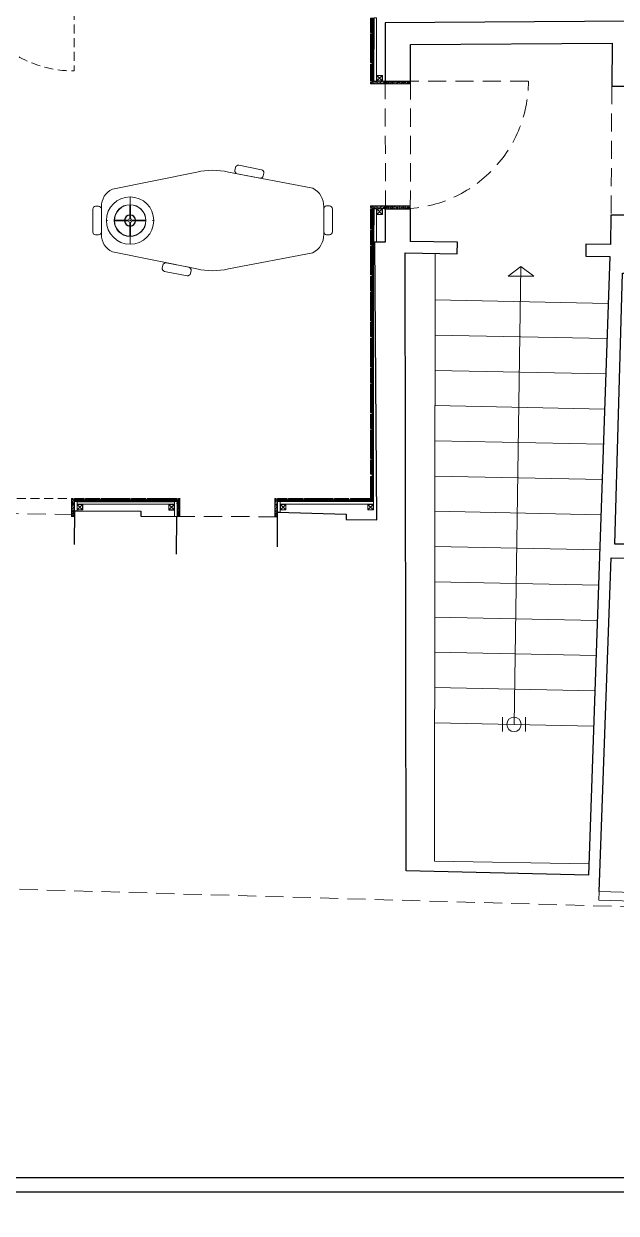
# Model space of a CAD drawing. Header units: centimetres. Extents: x 5488 to 20269, y -31398 to -19684.
# Drawn here: x 13092 to 13505, y -24880 to -24051 of the extents above; entities that cross this region are included whole.
import ezdxf

# ---------------------------------------------------------------- set-up
doc = ezdxf.new("R2010")
doc.units = ezdxf.units.CM
doc.linetypes.add('HIDDEN', pattern=[9.524999999999999, 6.35, -3.175])
for name, color, linetype, lineweight in [('Make2D$Visible$Curves$METAL', 132, 'Continuous', 0), ('Make2D$Visible$Tangents$Default', 40, 'Continuous', 0), ('xxx_Auto_Duvar_Duvar Gorunus 02', 251, 'Continuous', 9), ('xxx_Auto_Duvar_Duvar Plan Kesit', 7, 'Continuous', 30), ('xxx_Auto_Element_Dograma Cam', 140, 'Continuous', 9), ('xxx_Auto_FFE_UPHOLSTERY', 67, 'Continuous', 20), ('xxx_Auto_FFE_WOOD', 36, 'Continuous', 0), ('xxx_Auto_Kaplama_Ahşap', 34, 'Continuous', 0), ('xxx_Auto_Kaplama_Ahşap Tarama', 16, 'Continuous', 5), ('xxx_Auto_Kaplama_Mermer', 43, 'Continuous', 13), ('xxx_Auto_Kaplama_Siva Sap', 253, 'Continuous', 13), ('xxx_Auto_Konstruksiyon_Metal', 141, 'Continuous', 0), ('xxx_Auto_Merdiven_Merdiven', 163, 'Continuous', 15), ('xxx_Auto_Tasiyici_Kiris Silik', 252, 'Continuous', 13), ('xxx_Auto_Tefris_Silik', 252, 'Continuous', 13), ('xxx_Auto_Tefris_Tefris', 32, 'Continuous', 15)]:
    doc.layers.add(name, color=color, linetype=linetype, lineweight=lineweight)
doc.layers.add('xxx_Auto_Kaplama_Mermer Tarama', color=7, linetype='Continuous', lineweight=0, true_color=0xadadad)

# ---------------------------------------------------------------- blocks, each defined once
blk = doc.blocks.new('A$Cb3d25d0a')
at = {"layer": 'xxx_Auto_Konstruksiyon_Metal', "lineweight": 20}
h = blk.add_hatch(color=256, dxfattribs=at)
h.dxf.hatch_style = 1
h.paths.add_polyline_path([(2, 2), (2, -2), (-2, -2), (-2, 2)])
h.paths.add_polyline_path([(1.883423099934589, 1.883423099934589), (-1.883423099992797, 1.883423099934589), (-1.883423099992797, -1.883423099934589), (1.883423099934589, -1.883423099934589)], flags=16)
for points in [[(2, -2), (2, 2), (-2, 2), (-2, -2)], [(1.883423099934589, -1.883423099934589), (1.883423099934589, 1.883423099934589), (-1.883423099992797, 1.883423099934589), (-1.883423099992797, -1.883423099934589)]]:
    blk.add_lwpolyline(points, close=True, dxfattribs=at)
for points in [[(1.883423099934589, -1.883423099934589), (-1.883423099992797, 1.883423099934589)], [(1.883423099934589, 1.883423099934589), (-1.883423099992797, -1.883423099934589)]]:
    blk.add_lwpolyline(points, dxfattribs=at)
blk = doc.blocks.new('*U93')
at = {"layer": 'xxx_Auto_Konstruksiyon_Metal', "color": 0, "rotation": 180}
blk.add_blockref('A$Cb3d25d0a', (0, 0), dxfattribs=at)
blk = doc.blocks.new('*U94')
at = {"layer": 'xxx_Auto_Kaplama_Ahşap', "color": 0, "linetype": 'ByBlock', "lineweight": -2, "transparency": 16777216}
blk.add_blockref('*U93', (0, 0), dxfattribs=at)
blk = doc.blocks.new('*U95')
at = {"layer": 'xxx_Auto_Konstruksiyon_Metal', "color": 0, "rotation": 180}
blk.add_blockref('A$Cb3d25d0a', (0, 0), dxfattribs=at)
blk = doc.blocks.new('*U96')
at = {"layer": 'xxx_Auto_Kaplama_Ahşap', "color": 0, "linetype": 'ByBlock', "lineweight": -2, "transparency": 16777216}
blk.add_blockref('*U95', (0, 0), dxfattribs=at)
blk = doc.blocks.new('*U97')
at = {"layer": 'xxx_Auto_Konstruksiyon_Metal', "color": 0, "rotation": 180}
blk.add_blockref('A$Cb3d25d0a', (0, 0), dxfattribs=at)
blk = doc.blocks.new('*U98')
at = {"layer": 'xxx_Auto_Kaplama_Ahşap', "color": 0, "linetype": 'ByBlock', "lineweight": -2, "transparency": 16777216}
blk.add_blockref('*U97', (0, 0), dxfattribs=at)
blk = doc.blocks.new('*U99')
at = {"layer": 'xxx_Auto_Konstruksiyon_Metal', "color": 0, "rotation": 180}
blk.add_blockref('A$Cb3d25d0a', (0, 0), dxfattribs=at)
blk = doc.blocks.new('*U100')
at = {"layer": 'xxx_Auto_Kaplama_Ahşap', "color": 0, "linetype": 'ByBlock', "lineweight": -2, "transparency": 16777216}
blk.add_blockref('*U99', (0, 0), dxfattribs=at)
blk = doc.blocks.new('*U101')
at = {"layer": 'xxx_Auto_Konstruksiyon_Metal', "color": 0, "rotation": 180}
blk.add_blockref('A$Cb3d25d0a', (0, 0), dxfattribs=at)
blk = doc.blocks.new('*U102')
at = {"layer": 'xxx_Auto_Kaplama_Ahşap', "color": 0, "linetype": 'ByBlock', "lineweight": -2, "transparency": 16777216}
blk.add_blockref('*U101', (0, 0), dxfattribs=at)
blk = doc.blocks.new('*U103')
at = {"layer": 'xxx_Auto_Konstruksiyon_Metal', "color": 0, "rotation": 180}
blk.add_blockref('A$Cb3d25d0a', (0, 0), dxfattribs=at)
blk = doc.blocks.new('*U104')
at = {"layer": 'xxx_Auto_Kaplama_Ahşap', "color": 0, "linetype": 'ByBlock', "lineweight": -2, "transparency": 16777216}
blk.add_blockref('*U103', (0, 0), dxfattribs=at)
blk = doc.blocks.new('A$Cff1dd7f8')
at = {"layer": 'Make2D$Visible$Curves$METAL'}
for p, q in [((0.2732328347628936, 15.87295637635179), (-0.2732328347701696, 15.87295637635179)), ((-0.2732328347701696, 1.253636243458459), (-0.2732328347701696, 10.92609593551242)), ((0.2732328347628936, 1.253636243458459), (0.2732328347628936, 10.92609200894731)), ((-15.87295637656644, 0.2732328345482529), (-15.87295637656644, -0.2732328349775344)), ((-1.253377393892151, 0.2732328345482529), (-10.92589744630095, 0.2732328345482529)), ((1.253870128748531, 0.2732328345482529), (10.9258974462864, 0.2732328345482529)), ((15.87295637655916, -0.2732328349775344), (15.87295637655916, 0.2732328345482529)), ((-1.253380307163752, -0.2732328349775344), (-10.9258974462864, -0.2732328349775344)), ((-0.2732328347701696, -1.253636243458459), (-0.2732328347701696, -10.92573252727379)), ((0.2732328347628936, -1.253636243458459), (0.2732328347628936, -10.92573645383527)), ((1.253867215389619, -0.2732328349775344), (10.92589744627185, -0.2732328349775344)), ((-0.2732328347701696, -15.8729563767738), (0.2732328347628936, -15.8729563767738))]:
    blk.add_line(p, q, dxfattribs=at)
at = {"layer": 'Make2D$Visible$Curves$METAL', "extrusion": (0, 0, -1)}
for centre, radius in [((0, 0), 1.283066643983845), ((7.275957614183426e-12, 0), 0.2848867890329946)]:
    blk.add_circle(centre, radius, dxfattribs=at)
at = {"layer": 'Make2D$Visible$Tangents$Default'}
for p, q in [((0, 10.92931339054849), (0, 11.0353433047203)), ((0, -11.03534330472394), (0, -10.92931339054849))]:
    blk.add_line(p, q, dxfattribs=at)
at = {"layer": 'xxx_Auto_FFE_UPHOLSTERY'}
for p, q in [((0, 16.49999999999636), (0, 11.0353433047203)), ((0, -16.49999999999636), (0, -11.03534330472394))]:
    blk.add_line(p, q, dxfattribs=at)
for centre, radius, start, end in [((0, 0), 16.49999999999511, 90, 270), ((-7.275957614183426e-12, 0), 11.03534330472205, 90, 270), ((0, 0), 10.92931339054622, 90, 270), ((0, 0), 16.49999999999468, 270, 90), ((0, 0), 11.03534330472137, 270, 90), ((0, 0), 10.92931339054624, 270, 90)]:
    blk.add_arc(centre, radius, start, end, dxfattribs=at)
at = {"layer": 'xxx_Auto_FFE_WOOD', "lineweight": -3}
for centre, radius, start, end in [((-7.275957614183426e-12, 3.637978807091713e-12), 3.838265330786329, 94.08214108118798, 175.9164560713276), ((0, 3.637978807091713e-12), 3.838265330786175, 4.082141078054467, 85.9158123688737), ((-7.275957614183426e-12, -3.637978807091713e-12), 3.838265330785848, 184.0803807781987, 265.917858918812), ((-7.275957614183426e-12, 3.637978807091713e-12), 3.838265330788561, 274.086320684831, 355.9178589156785)]:
    blk.add_arc(centre, radius, start, end, dxfattribs=at)
blk = doc.blocks.new('MASA AYDINLATMA 1')
at = {"layer": 'xxx_Auto_Konstruksiyon_Metal'}
blk.add_blockref('A$Cff1dd7f8', (18518.08881804477, -30454.92704879188, -1.576971435546931), dxfattribs=at)
blk = doc.blocks.new('LF16_SEHPA PLAN')
blk.add_lwpolyline([(5989.458244953531, 1250.054397643475, -0.2968607261627029), (5981.835489189362, 1237.870639766901), (5922.971288525267, 1225.934618094365, -0.1114995948773439), (5900.945201381802, 1225.934618094365), (5842.0810007177, 1237.206668180828, -0.2855928139966039), (5834.458244953531, 1250.054397643471), (5834.458244953531, 1269.358938752026, -0.2855928145529151), (5842.081000717707, 1282.206668180828), (5900.945201381802, 1293.478718301132, -0.1114995948773439), (5922.971288525267, 1293.478718301132), (5981.835489189362, 1281.542696594759, -0.2968607267553623), (5989.458244953531, 1269.358938752026), (5989.458244953531, 1250.054397643475)], format="xyb")
for points in [[(5929.718156562239, 1298.187677979164), (5945.426982916078, 1295.149129874375, -0.414213562373095), (5947.010767697205, 1292.805708067044), (5946.63094918411, 1290.842104772819, -0.414213562373095), (5944.28752737678, 1289.258319991684), (5928.578701022948, 1292.296868096477, -0.414213562373095), (5926.994916241813, 1294.640289903804), (5927.374734754908, 1296.603893198033, -0.414213562373095)], [(5828.45824495353, 1251.574756386784), (5828.45824495353, 1267.574756386784, -0.414213562373095), (5830.45824495353, 1269.574756386784), (5832.45824495353, 1269.574756386784, -0.414213562373095), (5834.458244953531, 1267.574756386784), (5834.458244953531, 1251.574756386784, -0.414213562373095), (5832.45824495353, 1249.574756386784), (5830.45824495353, 1249.574756386784, -0.414213562373095)], [(5989.458244953531, 1251.706668197752), (5989.458244953531, 1267.706668197752, -0.414213562373095), (5991.458244953531, 1269.706668197752), (5993.458244953531, 1269.706668197752, -0.414213562373095), (5995.458244953531, 1267.706668197752), (5995.458244953531, 1251.706668197752, -0.414213562373095), (5993.458244953531, 1249.706668197752), (5991.458244953531, 1249.706668197752, -0.414213562373095)], [(5893.633961976077, 1221.22565823394), (5877.925135622238, 1224.264206338728, -0.414213562373095), (5876.341350841111, 1226.607628146059), (5876.721169354206, 1228.571231440284, -0.414213562373095), (5879.064591161537, 1230.155016221419), (5894.773417515368, 1227.116468116626, -0.414213562373095), (5896.357202296503, 1224.773046309299), (5895.977383783408, 1222.80944301507, -0.414213562373095)]]:
    blk.add_lwpolyline(points, format="xyb", close=True)
at = {"layer": 'xxx_Auto_Kaplama_Ahşap', "rotation": 180}
blk.add_blockref('MASA AYDINLATMA 1', (24487.5470629983, -29195.22038059413, 1.576971435546931), dxfattribs=at)

msp = doc.modelspace()

# ---------------------------------------------------------------- hatches: boundary and pattern name
at = {"layer": 'xxx_Auto_Kaplama_Ahşap Tarama'}
h = msp.add_hatch(dxfattribs=at)
h.set_pattern_fill('AR-CONC', color=256, scale=0.5)
h.set_pattern_definition([(49.99999999999999, (809.5311465491541, -3617.590723406778), (91.092334498002, -7.969542769451543), [9.525, -104.775]), (355, (809.5311465491541, -3617.590723406778), (-17.62171071248467, 95.52842261951757), [7.62, -83.820292085]), (100.4514447, (817.1221500491538, -3618.25485015678), (73.47062354517664, 87.55887595609755), [8.095004399999997, -89.04512229999997]), (46.18420000000001, (809.5311465491541, -3592.190723406777), (135.539520446065, -21.02116396636357), [14.2875, -157.1625]), (96.63555760999994, (820.8260965491545, -3593.94247340678), (118.7020670257515, 123.7130622988608), [12.14251157, -133.56780408]), (351.1841511700001, (809.5311465491541, -3592.190723406777), (118.7020670324885, 123.7130622927663), [11.429983535, -125.72986596]), (21, (822.2311465491539, -3598.540723406779), (75.80719563456624, -51.1325990935438), [9.525, -104.775]), (326.0000000000001, (822.2311465491539, -3598.540723406779), (30.90101417382354, 92.09398306115963), [7.62, -83.82]), (71.45144499999999, (828.5484128491544, -3602.801773356779), (106.7082096393581, 40.96138444295262), [8.0950044, -89.04496879999999]), (37.50000000000001, (809.5311465491541, -3617.590723406778), (1.544301625295908, 42.27751943657655), [0, -82.804, 0, -85.09, 0, -84.1375]), (7.499999999999999, (809.5311465491541, -3617.590723406778), (33.40983125515287, 50.09028740905975), [0, -48.514, 0, -80.899, 0, -32.0675]), (327.5, (781.2101465491542, -3617.590723406778), (67.7952975834357, -2.864371996336722), [0, -31.75, 0, -99.06, 0, -131.445]), (317.5, (768.5101465491543, -3617.590723406778), (74.06459069300902, 12.71324551666651), [0, -41.275, 0, -65.786, 0, -93.345])])
edge = h.paths.add_edge_path()
edge.add_line((9312.934239034274, -27555.318573272), (9330.626290762004, -27555.318573272))
edge.add_arc((9330.626290762002, -27548.31857327201), 6.999999999996362, 270.0000000000148, 349.5592448212793)
edge.add_arc((-12655703.85192648, 2009176.563850346), 12827763.87852466, 350.8642093146535, 350.8644691225534)
edge.add_line((9346.745801669727, -27492.15741189267), (9332.44991226789, -27492.15744410318))
edge.add_line((9332.44991226789, -27492.15744410318), (9332.449455501846, -27061.10236461796))
edge.add_line((9332.449455501846, -27061.10236461796), (9346.746142236898, -27061.10234946853))
edge.add_arc((-12660642.42867646, -2064524.00734829), 12832765.90526256, 9.135530923292796, 9.135790639500211)
edge.add_arc((9330.626290762002, -27004.9390702985), 6.999999999999829, 10.44075517872073, 89.9999999999851)
edge.add_line((9330.626290762004, -26997.9390702985), (9312.934239034272, -26997.9390702985))
edge.add_arc((9312.934239034274, -27004.9390702985), 7, 90.0000000000149, 170.4864106854212)
edge.add_arc((10864.46380279621, -27276.62882178525), 1582.137683424508, 170.0694418627802, 189.93055813722)
edge.add_arc((9312.934239034275, -27548.318573272), 7.000000000000069, 189.5135893145788, 269.9999999999852)
at = {"layer": 'xxx_Auto_Kaplama_Ahşap Tarama', "true_color": 0xcba65d}
h = msp.add_hatch(dxfattribs=at)
h.set_pattern_fill('JIS_WOOD', color=43, scale=0.4999999999999998, angle=89.99999999999999)
h.set_pattern_definition([(135, (-9347.340476091531, -30074.8905777332), (-0.2499999995804921, -0.2499999995804919), [])])
h.paths.add_polyline_path([(13335.79434623591, -24047.31680592126), (13335.79456364793, -24055.31470193545), (13334.69231620943, -24055.31545295349), (13334.69231620943, -24057.3146969497), (13333.79143643659, -24057.3146969497), (13333.79143643659, -24047.31680592127)])
h = msp.add_hatch(dxfattribs=at)
h.set_pattern_fill('JIS_WOOD', color=43, scale=0.4999999999999998, angle=89.99999999999999)
h.set_pattern_definition([(135, (-9347.343385890856, -30085.88813261389), (-0.2499999995804921, -0.2499999995804919), [])])
h.paths.add_polyline_path([(13334.79321745428, -24058.31436080195), (13334.79300004227, -24055.31470193545), (13335.79456364793, -24055.31470193545), (13335.79478105995, -24055.63379125943), (13335.79478105995, -24076.31428706515), (13334.69253362145, -24076.3150380832), (13334.69253362145, -24078.31432144068), (13333.7916538486, -24078.31432144068), (13333.7916538486, -24058.31436080195)])
h = msp.add_hatch(dxfattribs=at)
h.set_pattern_fill('JIS_WOOD', color=43, scale=0.4999999999999998, angle=89.99999999999999)
h.set_pattern_definition([(135, (-9347.340041267498, -30106.88771774359), (-0.2499999995804921, -0.2499999995804919), [])])
h.paths.add_polyline_path([(13334.7934348663, -24079.31394593165), (13334.79321745428, -24076.31428706515), (13335.79478105995, -24076.31428706515), (13335.79499847196, -24076.63337638913), (13335.79573212975, -24091.22548925631), (13333.79596123965, -24091.22586413615), (13333.79187126062, -24079.31394593165)])
h = msp.add_hatch(dxfattribs=at)
h.set_pattern_fill('JIS_WOOD', color=43, scale=0.4999999999999998, angle=89.99999999999999)
h.set_pattern_definition([(135, (-9347.367559476575, -30266.13701895917), (-0.2499999995804921, -0.2499999995804919), [])])
h.paths.add_polyline_path([(13334.79143643659, -24194.34245802667), (13334.79121902457, -24197.34211689317), (13335.79278263023, -24197.34211689317), (13335.79300004225, -24197.02302756919), (13335.79300004225, -24180.24373877523), (13333.78987283091, -24180.24373877523), (13333.78987283091, -24194.34245802667)])
h = msp.add_hatch(dxfattribs=at)
h.set_pattern_fill('JIS_WOOD', color=43, scale=0.4999999999999998, angle=89.99999999999999)
h.set_pattern_definition([(135, (-9347.340476091538, -30255.13946407849), (-0.2499999995804921, -0.2499999995804919), [])])
h.paths.add_polyline_path([(13334.79300004227, -24205.34001290736), (13334.79278263025, -24208.33967177385), (13335.79434623591, -24208.33967177385), (13335.79456364793, -24208.02058244987), (13335.79456364793, -24197.34211689317), (13334.69231620943, -24197.34136587513), (13334.69231620943, -24195.34212187892), (13333.79143643659, -24195.34212187892), (13333.79143643659, -24205.34001290736)])
h = msp.add_hatch(dxfattribs=at)
h.set_pattern_fill('JIS_WOOD', color=43, scale=0.4999999999999998, angle=89.99999999999999)
h.set_pattern_definition([(135, (-9347.33929591183, -30234.1398758658), (-0.2499999995804921, -0.2499999995804919), [])])
h.paths.add_polyline_path([(13334.79730743331, -24226.33960112004), (13334.7970900213, -24229.33925998654), (13335.79865362696, -24229.33925998654), (13335.79887103898, -24229.02017066256), (13335.79887103898, -24208.33967485683), (13334.69662360048, -24208.33892383879), (13334.69662360048, -24206.33964048131), (13333.79574382764, -24206.33964048131), (13333.79574382764, -24226.33960112004)])
h = msp.add_hatch(dxfattribs=at)
h.set_pattern_fill('JIS_WOOD', color=43, scale=0.4999999999999998, angle=89.99999999999999)
h.set_pattern_definition([(135, (-9347.362277383809, -30223.14233862618), (-0.2499999995804921, -0.2499999995804919), [])])
h.paths.add_polyline_path([(13334.77119874998, -24237.33713835966), (13334.77098133796, -24240.33679722615), (13335.77254494364, -24240.33679722615), (13335.77276235566, -24240.01770790217), (13335.77276235566, -24229.33924234548), (13334.67051491716, -24229.33849132743), (13334.67051491716, -24227.33924733123), (13333.76963514432, -24227.33924733123), (13333.76963514432, -24237.33713835966)])
h = msp.add_hatch(dxfattribs=at)
h.set_pattern_fill('JIS_WOOD', color=43, scale=0.4999999999999998, angle=89.99999999999999)
h.set_pattern_definition([(135, (-9347.3610972041, -30202.1427504135), (-0.2499999995804921, -0.2499999995804919), [])])
h.paths.add_polyline_path([(13334.77550614103, -24258.33672657234), (13334.77528872901, -24261.33638543884), (13335.77685233469, -24261.33638543884), (13335.77706974671, -24261.01729611486), (13335.77706974671, -24240.33680030914), (13334.67482230821, -24240.33604929109), (13334.67482230821, -24238.33676593361), (13333.77394253537, -24238.33676593361), (13333.77394253537, -24258.33672657234)])
h = msp.add_hatch(dxfattribs=at)
h.set_pattern_fill('JIS_WOOD', color=43, scale=0.4999999999999998, angle=89.99999999999999)
h.set_pattern_definition([(135, (-9347.340476091538, -30319.13373262416), (-0.2499999995804921, -0.2499999995804919), [])])
h.paths.add_polyline_path([(13334.79300004227, -24269.33428145303), (13334.79278263025, -24272.33394031952), (13335.79434623591, -24272.33394031952), (13335.79456364793, -24272.01485099554), (13335.79456364793, -24261.33638543884), (13334.69231620943, -24261.3356344208), (13334.69231620943, -24259.33639042459), (13333.79143643659, -24259.33639042459), (13333.79143643659, -24269.33428145303)])
h = msp.add_hatch(dxfattribs=at)
h.set_pattern_fill('JIS_WOOD', color=43, scale=0.4999999999999998, angle=89.99999999999999)
h.set_pattern_definition([(135, (-9347.34360330288, -30298.13414441147), (-0.2499999995804921, -0.2499999995804919), [])])
h.paths.add_polyline_path([(13334.79300004227, -24290.33386966571), (13334.79278263025, -24293.33352853221), (13335.79434623591, -24293.33352853221), (13335.79456364793, -24293.01443920823), (13335.79456364793, -24272.3339434025), (13334.69231620943, -24272.33319238446), (13334.69231620943, -24270.33390902698), (13333.79143643659, -24270.33390902698), (13333.79143643659, -24290.33386966571)])
h = msp.add_hatch(dxfattribs=at)
h.set_pattern_fill('JIS_WOOD', color=43, scale=0.4999999999999998, angle=89.99999999999999)
h.set_pattern_definition([(135, (-9347.340476091538, -30287.13660717185), (-0.2499999995804921, -0.2499999995804919), [])])
h.paths.add_polyline_path([(13334.79300004225, -24301.33140690533), (13334.79278263023, -24304.33106577182), (13335.79434623591, -24304.33106577182), (13335.79456364793, -24304.01197644784), (13335.79456364793, -24293.33351089115), (13334.69231620943, -24293.3327598731), (13334.69231620943, -24291.3335158769), (13333.79143643659, -24291.3335158769), (13333.79143643659, -24301.33140690533)])
h = msp.add_hatch(dxfattribs=at)
h.set_pattern_fill('JIS_WOOD', color=43, scale=0.4999999999999998, angle=89.99999999999999)
h.set_pattern_definition([(135, (-9347.345166908557, -30266.13701895917), (-0.2499999995804921, -0.2499999995804919), [])])
h.paths.add_polyline_path([(13334.79143643657, -24322.33099511801), (13334.79121902456, -24325.33065398451), (13335.79278263023, -24325.33065398451), (13335.79300004225, -24325.01156466053), (13335.79300004225, -24304.33106885481), (13334.69075260376, -24304.33031783676), (13334.69075260376, -24302.33103447928), (13333.78987283091, -24302.33103447928), (13333.78987283091, -24322.33099511801)])
h = msp.add_hatch(dxfattribs=at)
h.set_pattern_fill('JIS_WOOD', color=43, scale=0.4999999999999998, angle=89.99999999999999)
h.set_pattern_definition([(135, (-9347.342039697223, -30383.12800116983), (-0.2499999995804921, -0.2499999995804919), [])])
h.paths.add_polyline_path([(13334.79143643657, -24333.3285499987), (13334.79121902456, -24336.32820886519), (13335.79278263023, -24336.32820886519), (13335.79300004225, -24336.00911954121), (13335.79300004225, -24325.33065398451), (13334.69075260376, -24325.32990296647), (13334.69075260376, -24323.33065897026), (13333.78987283091, -24323.33065897026), (13333.78987283091, -24333.3285499987)])
h = msp.add_hatch(dxfattribs=at)
h.set_pattern_fill('JIS_WOOD', color=43, scale=0.4999999999999998, angle=89.99999999999999)
h.set_pattern_definition([(135, (-9347.345166908564, -30362.12841295714), (-0.2499999995804921, -0.2499999995804919), [])])
h.paths.add_polyline_path([(13334.79143643657, -24354.32813821138), (13334.79121902456, -24357.32779707788), (13335.79278263023, -24357.32779707788), (13335.79300004225, -24357.0087077539), (13335.79300004225, -24336.32821194817), (13334.69075260376, -24336.32746093013), (13334.69075260374, -24334.32817757265), (13333.7898728309, -24334.32817757265), (13333.78987283091, -24354.32813821138)])
h = msp.add_hatch(dxfattribs=at)
h.set_pattern_fill('JIS_WOOD', color=43, scale=0.4999999999999998, angle=89.99999999999999)
h.set_pattern_definition([(135, (-9347.340476091531, -30351.13087571752), (-0.2499999995804921, -0.2499999995804919), [])])
h.paths.add_polyline_path([(13334.79300004227, -24365.325675451), (13334.79278263025, -24368.32533431749), (13335.79434623591, -24368.32533431749), (13335.79456364793, -24368.00624499351), (13335.79456364793, -24357.32777943682), (13334.69231620943, -24357.32702841877), (13334.69231620943, -24355.32778442257), (13333.79143643659, -24355.32778442257), (13333.79143643659, -24365.325675451)])
h = msp.add_hatch(dxfattribs=at)
h.set_pattern_fill('JIS_WOOD', color=43, scale=0.4999999999999998, angle=89.99999999999999)
h.set_pattern_definition([(135, (-9347.345000884083, -30395.89925131392), (-0.2499999995804921, -0.2499999995804919), [])])
h.paths.add_polyline_path([(13334.78847524972, -24368.32547950198), (13334.78825783769, -24366.82557747649), (13333.78669424255, -24366.82572266098), (13333.78790466825, -24384.17028573767), (13335.78767559167, -24384.17037073506), (13335.79003884486, -24368.32533431749)])
h = msp.add_hatch(dxfattribs=at)
h.set_pattern_fill('JIS_WOOD', color=43, scale=0.4999999999999998)
h.set_pattern_definition([(45, (7029.444973356707, -1697.036366819459), (-0.249999999580492, 0.249999999580492), [])])
h.paths.add_polyline_path([(13127.42592814236, -24384.17011082434), (13132.13466685164, -24384.17184138293), (13132.13541786968, -24383.06959394443), (13134.13504236067, -24383.06959394443), (13134.13504236067, -24382.16871417158), (13127.42597780972, -24382.16720102502)])
h = msp.add_hatch(dxfattribs=at)
h.set_pattern_fill('JIS_WOOD', color=43, scale=0.4999999999999998, angle=180)
h.set_pattern_definition([(225, (19162.70809753007, -47063.34488152031), (0.249999999580492, -0.249999999580492), [])])
h.paths.add_polyline_path([(13135.13432571813, -24383.17049518927), (13132.13466685164, -24383.17027777726), (13132.13466685164, -24384.17184138293), (13132.45375617562, -24384.17205879494), (13143.1322217323, -24384.17205879494), (13143.13297275035, -24383.06981135645), (13145.13221674656, -24383.06981135645), (13145.13221674656, -24382.1689315836), (13135.13432571813, -24382.1689315836)])
h = msp.add_hatch(dxfattribs=at)
h.set_pattern_fill('JIS_WOOD', color=43, scale=0.4999999999999998, angle=180)
h.set_pattern_definition([(225, (19173.7056347697, -47063.32190004832), (0.249999999580492, -0.249999999580492), [])])
h.paths.add_polyline_path([(13146.13186295775, -24383.1966038726), (13143.13220409125, -24383.19638646058), (13143.13220409125, -24384.19795006625), (13143.45129341523, -24384.19816747827), (13164.13178922095, -24384.19816747827), (13164.13254023899, -24383.09592003977), (13166.13182359647, -24383.09592003977), (13166.13182359647, -24382.19504026692), (13146.13186295775, -24382.19504026693)])
h = msp.add_hatch(dxfattribs=at)
h.set_pattern_fill('JIS_WOOD', color=43, scale=0.4999999999999998, angle=180)
h.set_pattern_definition([(225, (19194.70522298238, -47063.32308022802), (0.249999999580492, -0.249999999580492), [])])
h.paths.add_polyline_path([(13167.13145117043, -24383.19229648155), (13164.13179230393, -24383.19207906953), (13164.13179230393, -24384.1936426752), (13164.45088162791, -24384.19386008722), (13175.12934718462, -24384.19386008722), (13175.13009820266, -24383.09161264872), (13177.12934219887, -24383.09161264872), (13177.12934219887, -24382.19073287588), (13167.13145117043, -24382.19073287588)])
h = msp.add_hatch(dxfattribs=at)
h.set_pattern_fill('JIS_WOOD', color=43, scale=0.4999999999999998, angle=180)
h.set_pattern_definition([(225, (19205.70277786307, -47063.34838259538), (0.249999999580492, -0.249999999580492), [])])
h.paths.add_polyline_path([(13178.12900605111, -24383.19251389357), (13175.12934718462, -24383.19229648155), (13175.12934718462, -24384.19386008722), (13175.4484365086, -24384.19407749924), (13198.87885510364, -24384.19407749924), (13198.87885510364, -24382.1909502879), (13178.12900605111, -24382.1909502879)])
h = msp.add_hatch(dxfattribs=at)
h.set_pattern_fill('JIS_WOOD', color=43, scale=0.4999999999999998)
h.set_pattern_definition([(45, (7171.00868449074, -1697.012617556586), (-0.249999999580492, 0.249999999580492), [])])
h.paths.add_polyline_path([(13268.98963927639, -24384.14636156147), (13273.69837798567, -24384.14809212005), (13273.69912900371, -24383.04584468156), (13275.6987534947, -24383.04584468156), (13275.6987534947, -24382.14496490871), (13268.98968894375, -24382.14345176215)])
h = msp.add_hatch(dxfattribs=at)
h.set_pattern_fill('JIS_WOOD', color=43, scale=0.4999999999999998, angle=180)
h.set_pattern_definition([(225, (19304.2718086641, -47063.32113225744), (0.249999999580492, -0.249999999580492), [])])
h.paths.add_polyline_path([(13276.69803685216, -24383.1467459264), (13273.69837798567, -24383.14652851438), (13273.69837798567, -24384.14809212005), (13274.01746730965, -24384.14830953207), (13284.69593286634, -24384.14830953207), (13284.69668388438, -24383.04606209357), (13286.69592788059, -24383.04606209357), (13286.69592788059, -24382.14518232073), (13276.69803685216, -24382.14518232073)])
h = msp.add_hatch(dxfattribs=at)
h.set_pattern_fill('JIS_WOOD', color=43, scale=0.4999999999999998, angle=180)
h.set_pattern_definition([(225, (19315.26934590373, -47063.29815078545), (0.249999999580492, -0.249999999580492), [])])
h.paths.add_polyline_path([(13287.69557409178, -24383.17285460973), (13284.69591522528, -24383.17263719771), (13284.69591522528, -24384.17420080338), (13285.01500454926, -24384.1744182154), (13305.69550035498, -24384.1744182154), (13305.69625137303, -24383.0721707769), (13307.69553473051, -24383.0721707769), (13307.69553473051, -24382.17129100405), (13287.69557409178, -24382.17129100406)])
h = msp.add_hatch(dxfattribs=at)
h.set_pattern_fill('JIS_WOOD', color=43, scale=0.4999999999999998, angle=180)
h.set_pattern_definition([(225, (19336.26893411642, -47063.29933096516), (0.249999999580492, -0.249999999580492), [])])
h.paths.add_polyline_path([(13308.69516230446, -24383.16854721868), (13305.69550343797, -24383.16832980666), (13305.69550343797, -24384.16989341233), (13306.01459276195, -24384.17011082435), (13316.69305831865, -24384.17011082435), (13316.69380933669, -24383.06786338585), (13318.6930533329, -24383.06786338585), (13318.6930533329, -24382.16698361301), (13308.69516230446, -24382.16698361301)])
h = msp.add_hatch(dxfattribs=at)
h.set_pattern_fill('JIS_WOOD', color=43, scale=0.4999999999999998, angle=180)
h.set_pattern_definition([(225, (19347.2664889971, -47063.32463333252), (0.249999999580492, -0.249999999580492), [])])
h.paths.add_polyline_path([(13319.69271718514, -24383.16876463069), (13316.69305831865, -24383.16854721868), (13316.69305831865, -24384.17011082435), (13317.01214764263, -24384.17032823636), (13333.79143643659, -24384.17032823636), (13333.79143643659, -24382.16720102502), (13319.69271718514, -24382.16720102502)])
at = {"layer": 'xxx_Auto_Kaplama_Mermer Tarama'}
h = msp.add_hatch(dxfattribs=at)
h.set_pattern_fill('AR-CONC', color=241, scale=0.01, angle=90)
h.set_pattern_definition([(140, (-9298.885257491109, -30136.73335259732), (0.159390855389031, 1.821846689960041), [0.1905, -2.0955]), (85, (-9298.885257491109, -30136.73335259732), (-1.910568452390352, -0.3524342142496933), [0.1524, -1.676405841700001]), (190.4514447, (-9298.871974956108, -30136.58153252732), (-1.751177519121951, 1.469412470903533), [0.161900088, -1.780902446]), (136.1842, (-9299.39325749111, -30136.73335259732), (0.4204232793272721, 2.7107904089213), [0.2857499999999944, -3.143249999999955]), (186.6355576099999, (-9299.35822249111, -30136.50745359732), (-2.474261245977216, 2.37404134051503), [0.2428502314, -2.6713560816]), (81.18415117000002, (-9299.39325749111, -30136.73335259732), (-2.474261245855327, 2.374041340649771), [0.2285996707, -2.5145973192]), (111, (-9299.26625749111, -30136.47935259732), (1.022651981870876, 1.516143912691325), [0.1905, -2.0955]), (56.00000000000002, (-9299.26625749111, -30136.47935259732), (-1.841879661223193, 0.618020283476471), [0.1524, -1.6764]), (161.451445, (-9299.181036492113, -30136.35300727133), (-0.8192276888590526, 2.134164192787162), [0.1619000879999999, -1.780899375999999]), (127.5, (-9298.885257491109, -30136.73335259732), (-0.8455503887315312, 0.03088603250591822), [0, -1.65608, 0, -1.7018, 0, -1.68275]), (97.49999999999993, (-9298.885257491109, -30136.73335259732), (-1.001805748181195, 0.6681966251030577), [0, -0.97028, 0, -1.61798, 0, -0.6413500000000001]), (57.49999999999998, (-9298.885257491109, -30137.29977259732), (0.05728743992673467, 1.355905951668714), [0, -0.6349999999999888, 0, -1.981199999999978, 0, -2.628899999999955]), (47.49999999999999, (-9298.885257491109, -30137.55377259732), (-0.2542649103333301, 1.481291813860181), [0, -0.8255000000000001, 0, -1.31572, 0, -1.8669])])
h.paths.add_polyline_path([(13333.79143643659, -24093.23046610409), (13333.79143643659, -24092.22962417174), (13334.79143643659, -24092.23046610409), (13334.79143643659, -24091.23046610409), (13335.79289133624, -24091.23049093777), (13361.44608448721, -24091.35315144466), (13361.4468269807, -24093.23046610409)])
h = msp.add_hatch(dxfattribs=at)
h.set_pattern_fill('AR-CONC', color=241, scale=0.01, angle=90)
h.set_pattern_definition([(140, (-9298.885257491109, -30223.62393992789), (0.159390855389031, 1.821846689960041), [0.1905, -2.0955]), (85, (-9298.885257491109, -30223.62393992789), (-1.910568452390352, -0.3524342142496933), [0.1524, -1.676405841700001]), (190.4514447, (-9298.871974956108, -30223.47211985788), (-1.751177519121951, 1.469412470903533), [0.161900088, -1.780902446]), (136.1842, (-9299.39325749111, -30223.62393992789), (0.4204232793272721, 2.7107904089213), [0.2857499999999945, -3.143249999999956]), (186.6355576099999, (-9299.35822249111, -30223.39804092789), (-2.474261245977216, 2.37404134051503), [0.2428502314, -2.6713560816]), (81.18415117000002, (-9299.39325749111, -30223.62393992789), (-2.474261245855327, 2.374041340649771), [0.2285996707, -2.5145973192]), (111, (-9299.26625749111, -30223.36993992789), (1.022651981870876, 1.516143912691325), [0.1905, -2.0955]), (56.00000000000002, (-9299.26625749111, -30223.36993992789), (-1.841879661223193, 0.618020283476471), [0.1524, -1.6764]), (161.451445, (-9299.181036492113, -30223.24359460189), (-0.8192276888590526, 2.134164192787162), [0.1619000879999999, -1.780899375999999]), (127.5, (-9298.885257491109, -30223.62393992789), (-0.8455503887315312, 0.03088603250591822), [0, -1.65608, 0, -1.7018, 0, -1.68275]), (97.49999999999993, (-9298.885257491109, -30223.62393992789), (-1.001805748181195, 0.6681966251030577), [0, -0.97028, 0, -1.61798, 0, -0.6413500000000001]), (57.49999999999998, (-9298.885257491109, -30224.19035992789), (0.05728743992673467, 1.355905951668714), [0, -0.634999999999989, 0, -1.981199999999978, 0, -2.628899999999956]), (47.49999999999999, (-9298.885257491109, -30224.44435992789), (-0.2542649103333301, 1.481291813860181), [0, -0.8255000000000001, 0, -1.31572, 0, -1.8669])])
h.paths.add_polyline_path([(13333.79143643659, -24178.24373877522), (13333.79143643659, -24179.24458070757), (13334.79143643659, -24179.24373877523), (13334.79143643659, -24180.24373877523), (13335.79289133624, -24180.24371394155), (13361.44608448721, -24180.12105343465), (13361.4468269807, -24178.24373877523)])
h = msp.add_hatch(dxfattribs=at)
h.set_pattern_fill('AR-CONC', color=241, scale=0.01, angle=-1.272221872585407e-14)
h.set_pattern_definition([(49.99999999999999, (7081.912691756394, -1749.468212734111), (1.821846689960041, -0.1593908553890313), [0.1905, -2.0955]), (355, (7081.912691756394, -1749.468212734111), (-0.352434214249693, 1.910568452390352), [0.1524, -1.676405841700001]), (100.4514446999999, (7082.064511826395, -1749.481495269112), (1.469412470903533, 1.751177519121951), [0.1619000879999972, -1.780902445999978]), (46.18419999999998, (7081.912691756394, -1748.96021273411), (2.7107904089213, -0.4204232793272726), [0.2857499999999998, -3.143249999999998]), (96.63555760999981, (7082.138590756394, -1748.99524773411), (2.374041340515031, 2.474261245977215), [0.2428502314, -2.6713560816]), (351.18415117, (7081.912691756394, -1748.96021273411), (2.374041340649771, 2.474261245855327), [0.2285996707, -2.5145973192]), (20.99999999999995, (7082.166691756394, -1749.08721273411), (1.516143912691325, -1.022651981870877), [0.1905, -2.0955]), (326.0000000000001, (7082.166691756394, -1749.08721273411), (0.6180202834764713, 1.841879661223193), [0.1524, -1.6764]), (71.45144499999998, (7082.293037082394, -1749.172433733111), (2.134164192787162, 0.8192276888590522), [0.1619000879999971, -1.780899375999976]), (37.49999999999999, (7081.912691756394, -1749.468212734111), (0.03088603250591838, 0.8455503887315312), [0, -1.65608, 0, -1.7018, 0, -1.68275]), (7.499999999999932, (7081.912691756394, -1749.468212734111), (0.6681966251030579, 1.001805748181195), [0, -0.97028, 0, -1.61798, 0, -0.6413500000000001]), (327.5, (7081.346271756394, -1749.468212734111), (1.355905951668714, -0.05728743992673492), [0, -0.6349999999999995, 0, -1.981199999999999, 0, -2.628899999999998]), (317.5, (7081.092271756394, -1749.468212734111), (1.481291813860181, 0.2542649103333298), [0, -0.8255000000000001, 0, -1.31572, 0, -1.8669])])
h.paths.add_polyline_path([(13125.41557824961, -24382.14490666181), (13126.41642018197, -24382.14490666181), (13126.41557824963, -24383.1449066618), (13127.41557824963, -24383.1449066618), (13127.41555341594, -24384.14636156147), (13127.29289290904, -24394.67906272934), (13125.41557824961, -24394.67980522283)])
h = msp.add_hatch(dxfattribs=at)
h.set_pattern_fill('AR-CONC', color=241, scale=0.01, angle=-1.272221872585407e-14)
h.set_pattern_definition([(49.99999999999999, (7155.498371816282, -1749.490507097322), (1.821846689960041, -0.1593908553890313), [0.1905, -2.0955]), (355, (7155.498371816282, -1749.490507097322), (-0.352434214249693, 1.910568452390352), [0.1524, -1.676405841700001]), (100.4514446999999, (7155.650191886283, -1749.503789632323), (1.469412470903533, 1.751177519121951), [0.1619000879999973, -1.780902445999978]), (46.18419999999998, (7155.498371816282, -1748.98250709732), (2.7107904089213, -0.4204232793272726), [0.2857499999999999, -3.143249999999999]), (96.63555760999981, (7155.724270816283, -1749.017542097321), (2.374041340515031, 2.474261245977215), [0.2428502314, -2.6713560816]), (351.18415117, (7155.498371816282, -1748.98250709732), (2.374041340649771, 2.474261245855327), [0.2285996707, -2.5145973192]), (20.99999999999995, (7155.752371816283, -1749.109507097321), (1.516143912691325, -1.022651981870877), [0.1905, -2.0955]), (326.0000000000001, (7155.752371816283, -1749.109507097321), (0.6180202834764713, 1.841879661223193), [0.1524, -1.6764]), (71.45144499999998, (7155.878717142283, -1749.194728096321), (2.134164192787162, 0.8192276888590522), [0.1619000879999971, -1.780899375999977]), (37.49999999999999, (7155.498371816282, -1749.490507097322), (0.03088603250591838, 0.8455503887315312), [0, -1.65608, 0, -1.7018, 0, -1.68275]), (7.499999999999937, (7155.498371816282, -1749.490507097322), (0.6681966251030579, 1.001805748181195), [0, -0.9702799999999999, 0, -1.61798, 0, -0.64135]), (327.5, (7154.931951816283, -1749.490507097322), (1.355905951668714, -0.05728743992673492), [0, -0.6349999999999997, 0, -1.9812, 0, -2.628899999999998]), (317.5, (7154.677951816282, -1749.490507097322), (1.481291813860181, 0.2542649103333298), [0, -0.8255000000000001, 0, -1.31572, 0, -1.8669])])
h.paths.add_polyline_path([(13200.87857296894, -24382.16720102502), (13199.8777310366, -24382.16720102502), (13199.87857296894, -24383.16720102501), (13198.87857296894, -24383.16720102501), (13198.87859780262, -24384.16865592468), (13199.00723492005, -24394.71063415665), (13200.88454957948, -24394.71137665013)])
h = msp.add_hatch(dxfattribs=at)
h.set_pattern_fill('AR-CONC', color=241, scale=0.01, angle=-1.272221872585407e-14)
h.set_pattern_definition([(49.99999999999999, (7223.486777616834, -1749.468212734115), (1.821846689960041, -0.1593908553890313), [0.1905, -2.0955]), (355, (7223.486777616834, -1749.468212734115), (-0.352434214249693, 1.910568452390352), [0.1524, -1.676405841700001]), (100.4514446999999, (7223.638597686835, -1749.481495269116), (1.469412470903533, 1.751177519121951), [0.1619000879999973, -1.780902445999978]), (46.18419999999998, (7223.486777616834, -1748.960212734113), (2.7107904089213, -0.4204232793272726), [0.2857499999999998, -3.143249999999998]), (96.63555760999981, (7223.712676616835, -1748.995247734114), (2.374041340515031, 2.474261245977215), [0.2428502314, -2.6713560816]), (351.18415117, (7223.486777616834, -1748.960212734113), (2.374041340649771, 2.474261245855327), [0.2285996707, -2.5145973192]), (20.99999999999995, (7223.740777616835, -1749.087212734114), (1.516143912691325, -1.022651981870877), [0.1905, -2.0955]), (326.0000000000001, (7223.740777616835, -1749.087212734114), (0.6180202834764713, 1.841879661223193), [0.1524, -1.6764]), (71.45144499999998, (7223.867122942835, -1749.172433733114), (2.134164192787162, 0.8192276888590522), [0.1619000879999971, -1.780899375999977]), (37.49999999999999, (7223.486777616834, -1749.468212734115), (0.03088603250591838, 0.8455503887315312), [0, -1.65608, 0, -1.7018, 0, -1.68275]), (7.499999999999932, (7223.486777616834, -1749.468212734115), (0.6681966251030579, 1.001805748181195), [0, -0.97028, 0, -1.61798, 0, -0.6413500000000001]), (327.5, (7222.920357616835, -1749.468212734115), (1.355905951668714, -0.05728743992673492), [0, -0.6349999999999995, 0, -1.981199999999999, 0, -2.628899999999998]), (317.5, (7222.666357616834, -1749.468212734115), (1.481291813860181, 0.2542649103333298), [0, -0.8255000000000001, 0, -1.31572, 0, -1.8669])])
h.paths.add_polyline_path([(13266.98966411005, -24382.14490666182), (13267.99050604241, -24382.14490666182), (13267.98966411007, -24383.14490666181), (13268.98966411007, -24383.14490666181), (13268.98963927638, -24384.14636156147), (13268.86697876948, -24394.67906272935), (13266.98966411005, -24394.67980522283)])

# ---------------------------------------------------------------- linework, layer by layer
for points in [[(10906.04901358999, -24865.48062746934), (15021.04901358999, -24865.48062746934), (15021.04901358999, -21925.48062746933), (10906.04901358999, -21925.48062746933)], [(10916.04901358999, -24855.48062746934), (15011.04901358999, -24855.48062746934), (15011.04901358999, -21935.48062746933), (10916.04901358999, -21935.48062746933)]]:
    msp.add_lwpolyline(points, close=True)
at = {"layer": 'xxx_Auto_Duvar_Duvar Gorunus 02'}
msp.add_lwpolyline([(13378.7174752853, -24211.38896767744), (13378.24547268327, -24635.03363853067), (13485.87337234512, -24636.90288506383)], dxfattribs=at)
at = {"layer": 'xxx_Auto_Duvar_Duvar Plan Kesit'}
for points in [[(13890.35980302117, -24049.12950769648), (13517.55789501009, -24049.79888012424), (13517.56072459504, -24049.44496090226), (13343.93659359643, -24050.62072838632), (13344.00009824203, -24091.21020244277), (13361.65981421258, -24091.24552036144), (13361.71068854544, -24065.8072640227), (13502.13047199593, -24064.85635348652), (13501.89221913247, -24094.65657856931), (13519.2040607768, -24094.74624095235), (13519.35759460493, -24065.10222269738), (13890.38728615719, -24064.43603231566)], [(13268.93162666098, -24415.96025957235), (13268.98966411007, -24391.61569157418), (13316.85586285146, -24393.16561493796), (13316.7373805847, -24396.82469632224), (13338.17386612916, -24397.03874174973), (13336.72729880325, -24203.27817415744), (13344.17527419116, -24203.17523390993), (13344.13937166243, -24180.22786140211), (13361.48185715544, -24180.22786140211), (13361.43614580122, -24203.08451781682)], [(13493.03042360168, -24656.16057610973), (13501.47606844679, -24423.63840253473), (13691.00624707987, -24424.10816658047), (13691.14481988167, -24224.99224870864), (13702.85239036425, -24224.99224870864), (13702.85239036425, -24215.17518687602), (13602.31084643735, -24215.17518687602), (13602.31084643735, -24224.99224870864), (13680.89907577879, -24224.99224870864), (13680.69724730247, -24413.89649402943), (13504.00731683929, -24414.05219115375), (13509.26884683771, -24224.99224870864), (13528.31084643735, -24224.99224870864), (13528.31084643735, -24215.17518687602), (13518.58032896942, -24215.17518687602), (13518.73793865147, -24184.74421053079), (13501.17269566553, -24184.65323571846), (13501.00982383426, -24205.02494148203), (13483.83042379168, -24204.7861047983), (13483.71414420882, -24213.15003549621), (13500.52174784412, -24213.43194281933), (13485.60492539707, -24644.66343721804), (13358.61847026624, -24641.65436510865), (13357.86548461054, -24211.03922544169)], [(13357.86548461054, -24211.03922544169), (13394.20371751048, -24211.64871232549), (13394.31642617351, -24203.54163605754), (13361.43614580122, -24203.08451781682)], [(13127.43742433102, -24414.28445008713), (13127.71162376697, -24390.83704215005), (13173.68262439138, -24390.96719727748), (13173.67273648501, -24394.45962173046), (13198.5825274516, -24394.71100540339), (13198.3176262353, -24420.96025957235)]]:
    msp.add_lwpolyline(points, dxfattribs=at)
at = {"layer": 'xxx_Auto_Element_Dograma Cam'}
msp.add_lwpolyline([(13834.53554310875, -24665.8512004318), (13493.03042360168, -24656.16057610973), (13492.88760995971, -24662.15894648623), (13834.36370846132, -24671.84873933154)], close=True, dxfattribs=at)
at = {"layer": 'xxx_Auto_Kaplama_Ahşap'}
for points in [[(13335.79434623591, -24047.31680592126), (13335.79456364793, -24055.31470193545), (13334.69231620943, -24055.31545295349), (13334.69231620943, -24057.3146969497), (13333.79143643659, -24057.3146969497), (13333.79143643659, -24047.31680592127)], [(13334.79321745428, -24058.31436080195), (13334.79300004227, -24055.31470193545), (13335.79456364793, -24055.31470193545), (13335.79478105995, -24055.63379125943), (13335.79478105995, -24076.31428706515), (13334.69253362145, -24076.3150380832), (13334.69253362145, -24078.31432144068), (13333.7916538486, -24078.31432144068), (13333.7916538486, -24058.31436080195)], [(13334.7934348663, -24079.31394593165), (13334.79321745428, -24076.31428706515), (13335.79478105995, -24076.31428706515), (13335.79499847196, -24076.63337638913), (13335.79499847196, -24091.22548939384), (13333.79187126062, -24091.22586490287), (13333.79187126062, -24079.31394593165)], [(13334.79143643659, -24194.34245802667), (13334.79121902457, -24197.34211689317), (13335.79278263023, -24197.34211689317), (13335.79300004225, -24197.02302756919), (13335.79300004225, -24180.24373877523), (13333.78987283091, -24180.24373877523), (13333.78987283091, -24194.34245802667)], [(13334.79300004227, -24205.34001290736), (13334.79278263025, -24208.33967177385), (13335.79434623591, -24208.33967177385), (13335.79456364793, -24208.02058244987), (13335.79456364793, -24197.34211689317), (13334.69231620943, -24197.34136587513), (13334.69231620943, -24195.34212187892), (13333.79143643659, -24195.34212187892), (13333.79143643659, -24205.34001290736)], [(13334.79730743331, -24226.33960112004), (13334.7970900213, -24229.33925998654), (13335.79865362696, -24229.33925998654), (13335.79887103898, -24229.02017066256), (13335.79887103898, -24208.33967485683), (13334.69662360048, -24208.33892383879), (13334.69662360048, -24206.33964048131), (13333.79574382764, -24206.33964048131), (13333.79574382764, -24226.33960112004)], [(13334.77119874998, -24237.33713835966), (13334.77098133796, -24240.33679722615), (13335.77254494364, -24240.33679722615), (13335.77276235566, -24240.01770790217), (13335.77276235566, -24229.33924234548), (13334.67051491716, -24229.33849132743), (13334.67051491716, -24227.33924733123), (13333.76963514432, -24227.33924733123), (13333.76963514432, -24237.33713835966)], [(13334.77550614103, -24258.33672657234), (13334.77528872901, -24261.33638543884), (13335.77685233469, -24261.33638543884), (13335.77706974671, -24261.01729611486), (13335.77706974671, -24240.33680030914), (13334.67482230821, -24240.33604929109), (13334.67482230821, -24238.33676593361), (13333.77394253537, -24238.33676593361), (13333.77394253537, -24258.33672657234)], [(13334.79300004227, -24269.33428145303), (13334.79278263025, -24272.33394031952), (13335.79434623591, -24272.33394031952), (13335.79456364793, -24272.01485099554), (13335.79456364793, -24261.33638543884), (13334.69231620943, -24261.3356344208), (13334.69231620943, -24259.33639042459), (13333.79143643659, -24259.33639042459), (13333.79143643659, -24269.33428145303)], [(13334.79300004227, -24290.33386966571), (13334.79278263025, -24293.33352853221), (13335.79434623591, -24293.33352853221), (13335.79456364793, -24293.01443920823), (13335.79456364793, -24272.3339434025), (13334.69231620943, -24272.33319238446), (13334.69231620943, -24270.33390902698), (13333.79143643659, -24270.33390902698), (13333.79143643659, -24290.33386966571)], [(13334.79300004225, -24301.33140690533), (13334.79278263023, -24304.33106577182), (13335.79434623591, -24304.33106577182), (13335.79456364793, -24304.01197644784), (13335.79456364793, -24293.33351089115), (13334.69231620943, -24293.3327598731), (13334.69231620943, -24291.3335158769), (13333.79143643659, -24291.3335158769), (13333.79143643659, -24301.33140690533)], [(13334.79143643657, -24322.33099511801), (13334.79121902456, -24325.33065398451), (13335.79278263023, -24325.33065398451), (13335.79300004225, -24325.01156466053), (13335.79300004225, -24304.33106885481), (13334.69075260376, -24304.33031783676), (13334.69075260376, -24302.33103447928), (13333.78987283091, -24302.33103447928), (13333.78987283091, -24322.33099511801)], [(13334.79143643657, -24333.3285499987), (13334.79121902456, -24336.32820886519), (13335.79278263023, -24336.32820886519), (13335.79300004225, -24336.00911954121), (13335.79300004225, -24325.33065398451), (13334.69075260376, -24325.32990296647), (13334.69075260376, -24323.33065897026), (13333.78987283091, -24323.33065897026), (13333.78987283091, -24333.3285499987)], [(13334.79143643657, -24354.32813821138), (13334.79121902456, -24357.32779707788), (13335.79278263023, -24357.32779707788), (13335.79300004225, -24357.0087077539), (13335.79300004225, -24336.32821194817), (13334.69075260376, -24336.32746093013), (13334.69075260374, -24334.32817757265), (13333.7898728309, -24334.32817757265), (13333.78987283091, -24354.32813821138)], [(13334.79300004227, -24365.325675451), (13334.79278263025, -24368.32533431749), (13335.79434623591, -24368.32533431749), (13335.79456364793, -24368.00624499351), (13335.79456364793, -24357.32777943682), (13334.69231620943, -24357.32702841877), (13334.69231620943, -24355.32778442257), (13333.79143643659, -24355.32778442257), (13333.79143643659, -24365.325675451)], [(13334.78847524972, -24368.32547950198), (13334.78825783769, -24366.82557747649), (13333.78669424255, -24366.82572266098), (13333.78669424255, -24366.82572266098), (13333.78863832604, -24384.17028566634), (13335.79176557077, -24384.17037080639), (13335.79003884486, -24368.32533431749)], [(13127.42592814236, -24384.17011082434), (13132.13466685164, -24384.17184138293), (13132.13466685164, -24384.17184138293), (13132.13466685164, -24384.17184138293), (13132.13541786968, -24383.06959394443), (13134.13504236067, -24383.06959394443), (13134.13504236067, -24382.16871417158), (13127.42597780972, -24382.16720102502)], [(13135.13432571813, -24383.17049518927), (13132.13466685164, -24383.17027777726), (13132.13466685164, -24384.17184138293), (13132.45375617562, -24384.17205879494), (13143.1322217323, -24384.17205879494), (13143.13297275035, -24383.06981135645), (13145.13221674656, -24383.06981135645), (13145.13221674656, -24382.1689315836), (13135.13432571813, -24382.1689315836)], [(13146.13186295775, -24383.1966038726), (13143.13220409125, -24383.19638646058), (13143.13220409125, -24384.19795006625), (13143.45129341523, -24384.19816747827), (13164.13178922095, -24384.19816747827), (13164.13254023899, -24383.09592003977), (13166.13182359647, -24383.09592003977), (13166.13182359647, -24382.19504026692), (13146.13186295775, -24382.19504026693)], [(13167.13145117043, -24383.19229648155), (13164.13179230393, -24383.19207906953), (13164.13179230393, -24384.1936426752), (13164.45088162791, -24384.19386008722), (13175.12934718462, -24384.19386008722), (13175.13009820266, -24383.09161264872), (13177.12934219887, -24383.09161264872), (13177.12934219887, -24382.19073287588), (13167.13145117043, -24382.19073287588)], [(13178.12900605111, -24383.19251389357), (13175.12934718462, -24383.19229648155), (13175.12934718462, -24384.19386008722), (13175.4484365086, -24384.19407749924), (13198.87885510364, -24384.19407749924), (13198.87885510364, -24382.1909502879), (13178.12900605111, -24382.1909502879)], [(13268.98963927639, -24384.14636156147), (13273.69837798567, -24384.14809212005), (13273.69837798567, -24384.14809212005), (13273.69837798567, -24384.14809212005), (13273.69912900371, -24383.04584468156), (13275.6987534947, -24383.04584468156), (13275.6987534947, -24382.14496490871), (13268.98968894375, -24382.14345176215)], [(13276.69803685216, -24383.1467459264), (13273.69837798567, -24383.14652851438), (13273.69837798567, -24384.14809212005), (13274.01746730965, -24384.14830953207), (13284.69593286634, -24384.14830953207), (13284.69668388438, -24383.04606209357), (13286.69592788059, -24383.04606209357), (13286.69592788059, -24382.14518232073), (13276.69803685216, -24382.14518232073)], [(13287.69557409178, -24383.17285460973), (13284.69591522528, -24383.17263719771), (13284.69591522528, -24384.17420080338), (13285.01500454926, -24384.1744182154), (13305.69550035498, -24384.1744182154), (13305.69625137303, -24383.0721707769), (13307.69553473051, -24383.0721707769), (13307.69553473051, -24382.17129100405), (13287.69557409178, -24382.17129100406)], [(13308.69516230446, -24383.16854721868), (13305.69550343797, -24383.16832980666), (13305.69550343797, -24384.16989341233), (13306.01459276195, -24384.17011082435), (13316.69305831865, -24384.17011082435), (13316.69380933669, -24383.06786338585), (13318.6930533329, -24383.06786338585), (13318.6930533329, -24382.16698361301), (13308.69516230446, -24382.16698361301)], [(13319.69271718514, -24383.16876463069), (13316.69305831865, -24383.16854721868), (13316.69305831865, -24384.17011082435), (13317.01214764263, -24384.17032823636), (13333.79143643659, -24384.17032823636), (13333.79143643659, -24382.16720102502), (13319.69271718514, -24382.16720102502)]]:
    msp.add_lwpolyline(points, close=True, dxfattribs=at)
at = {"layer": 'xxx_Auto_Kaplama_Mermer'}
for points in [[(13334.79143643659, -24091.23046610409), (13334.79143643659, -24092.23046610409), (13333.79143643659, -24092.22962417174), (13333.79143643659, -24093.23046610409), (13361.4468269807, -24093.23046610409), (13361.44608448721, -24091.35315144466)], [(13334.79143643659, -24180.24373877523), (13334.79143643659, -24179.24373877523), (13333.79143643659, -24179.24458070757), (13333.79143643659, -24178.24373877522), (13361.4468269807, -24178.24373877523), (13361.44608448721, -24180.12105343465)], [(13127.41557824963, -24383.1449066618), (13126.41557824963, -24383.1449066618), (13126.41642018197, -24382.14490666181), (13125.41557824961, -24382.14490666181), (13125.41557824961, -24394.67980522283), (13127.29289290904, -24394.67906272934)], [(13198.87857296894, -24383.16720102501), (13199.87857296894, -24383.16720102501), (13199.8777310366, -24382.16720102502), (13200.87857296894, -24382.16720102502), (13200.88454957948, -24394.71137665013), (13199.00723492005, -24394.71063415665)], [(13268.98966411007, -24383.14490666181), (13267.98966411007, -24383.14490666181), (13267.99050604241, -24382.14490666182), (13266.98966411005, -24382.14490666182), (13266.98966411005, -24394.67980522283), (13268.86697876948, -24394.67906272935)]]:
    msp.add_lwpolyline(points, close=True, dxfattribs=at)
at = {"layer": 'xxx_Auto_Kaplama_Siva Sap'}
for points in [[(13336.1900208451, -24047.1422843641), (13337.99172374446, -24047.1425627116), (13337.98118740072, -24091.2402427196), (13336.17948450137, -24091.23996437211)], [(13336.19002084516, -24180.23318605551), (13337.99172374451, -24180.23346440301), (13337.98118740077, -24203.25665391292), (13336.17948450141, -24203.25637556543)], [(13127.42606731611, -24384.38358372553), (13129.22777021546, -24384.38386207303), (13129.21723387172, -24390.83889354321), (13127.41553097236, -24390.83861519572)], [(13197.0890747736, -24384.39879002229), (13197.08879642609, -24386.20049292164), (13129.22721510845, -24386.19357818361), (13129.22749345594, -24384.39187528425)], [(13197.09043085194, -24384.38358372553), (13198.89213375129, -24384.38386207303), (13199.00723492005, -24394.71063415665), (13197.07989450819, -24394.70479319425)], [(13268.98977845014, -24384.35983446266), (13270.79148134949, -24384.36011281015), (13270.78094500576, -24391.64466314821), (13268.97924210639, -24391.64438480072)], [(13335.79176557077, -24384.37037080639), (13335.79148722327, -24386.17207370575), (13270.79092624248, -24386.16982892073), (13270.79120458997, -24384.36812602138)]]:
    msp.add_lwpolyline(points, close=True, dxfattribs=at)
at = {"layer": 'xxx_Auto_Merdiven_Merdiven'}
msp.add_lwpolyline([(13438.62344139248, -24220.38878064912), (13447.56512949741, -24227.21598471445), (13429.68175328756, -24227.21598471445)], close=True, dxfattribs=at)
for points in [[(13433.77582738824, -24539.6397681339), (13438.6130951846, -24220.38856918109)], [(13378.68144371719, -24243.72900510537), (13499.38839379928, -24246.19615652331)], [(13378.65407487552, -24268.29383561273), (13498.5392474126, -24270.7441905692)], [(13378.62670603386, -24292.85866612009), (13497.69010102593, -24295.29222461511)], [(13378.5993371922, -24317.42349662745), (13496.84095463927, -24319.840258661)], [(13378.57196835053, -24341.98832713482), (13495.9918082526, -24344.38829270691)], [(13378.54459950887, -24366.55315764218), (13495.14266186593, -24368.9363267528)], [(13378.5172306672, -24391.11798814954), (13494.29351547927, -24393.4843607987)], [(13378.48986182554, -24415.6828186569), (13493.44436909259, -24418.03239484459)], [(13378.46249298388, -24440.24764916427), (13492.59522270592, -24442.5804288905)], [(13378.43512414221, -24464.81247967162), (13491.74607631925, -24467.12846293639)], [(13378.40775530055, -24489.37731017898), (13490.89692993258, -24491.6764969823)], [(13378.38038645889, -24513.94214068635), (13490.04778354592, -24516.22453102819)], [(13378.35301761722, -24538.50697119371), (13489.19863715925, -24540.77256507409)], [(13425.78661155514, -24534.63977976374), (13425.78661155514, -24544.63975650406)], [(13441.76504322133, -24534.63977976374), (13441.76504322133, -24544.63975650406)]]:
    msp.add_lwpolyline(points, dxfattribs=at)
msp.add_circle((13433.77582738824, -24539.6397681339), 5, dxfattribs=at)
at = {"layer": 'xxx_Auto_Tasiyici_Kiris Silik', "linetype": 'HIDDEN', "ltscale": 2}
for points in [[(13056.62947896687, -24392.39999684722), (13127.68362919635, -24393.23092058804)], [(13198.58252745159, -24394.71100540339), (13268.98188477039, -24394.87883746826)], [(12708.28848117723, -24643.68114808765), (13837.82592660284, -24676.04336731634)]]:
    msp.add_lwpolyline(points, dxfattribs=at)
at = {"layer": 'xxx_Auto_Tefris_Silik', "linetype": 'HIDDEN'}
for points in [[(13127.09581083026, -24004.17179763571), (13127.09581083026, -24084.17182050605)], [(13058.62947896688, -24382.16720102502), (13125.34912110916, -24382.16720102502)]]:
    msp.add_lwpolyline(points, dxfattribs=at)
at = {"layer": 'xxx_Auto_Tefris_Silik', "linetype": 'HIDDEN', "ltscale": 2}
for points in [[(13344.00009824203, -24091.21020244277), (13344.13937166243, -24180.22786140211)], [(13354.8299562273, -24091.22786140211), (13443.8299562273, -24091.22786140211)], [(13361.48185715544, -24180.22786140211), (13361.65981421259, -24091.24552036144)], [(13501.89221913247, -24094.65657856931), (13501.42609700711, -24184.65454814775)]]:
    msp.add_lwpolyline(points, dxfattribs=at)
at = {"layer": 'xxx_Auto_Tefris_Silik', "linetype": 'HIDDEN'}
msp.add_arc((13127.04735156469, -24004.19003354478), 79.95679774220339, 179.9869488240618, 270.0347251470217, dxfattribs=at)
at = {"layer": 'xxx_Auto_Tefris_Silik', "linetype": 'HIDDEN', "ltscale": 2}
msp.add_arc((13354.8299562273, -24091.22786140211), 89, 270, 0, dxfattribs=at)

# ---------------------------------------------------------------- block references
at = {"layer": 'xxx_Auto_Kaplama_Ahşap'}
for name, p in [('*U94', (13339.99110424429, -24089.24429560714)), ('*U96', (13339.99110424429, -24182.22918166438))]:
    msp.add_blockref(name, p, dxfattribs=at)
at = {"layer": 'xxx_Auto_Kaplama_Ahşap', "rotation": 270}
for name, p in [('*U104', (13131.22694603724, -24388.18479147977)), ('*U102', (13195.08747380231, -24388.1952034684)), ('*U100', (13272.79065717127, -24388.1610422169)), ('*U98', (13333.79576996189, -24388.17145420553))]:
    msp.add_blockref(name, p, dxfattribs=at)
at = {"layer": 'xxx_Auto_Tefris_Tefris', "rotation": 180}
msp.add_blockref('LF16_SEHPA PLAN', (19135.64810362222, -22928.70504371195), dxfattribs=at)

doc.saveas('drawing.dxf')
